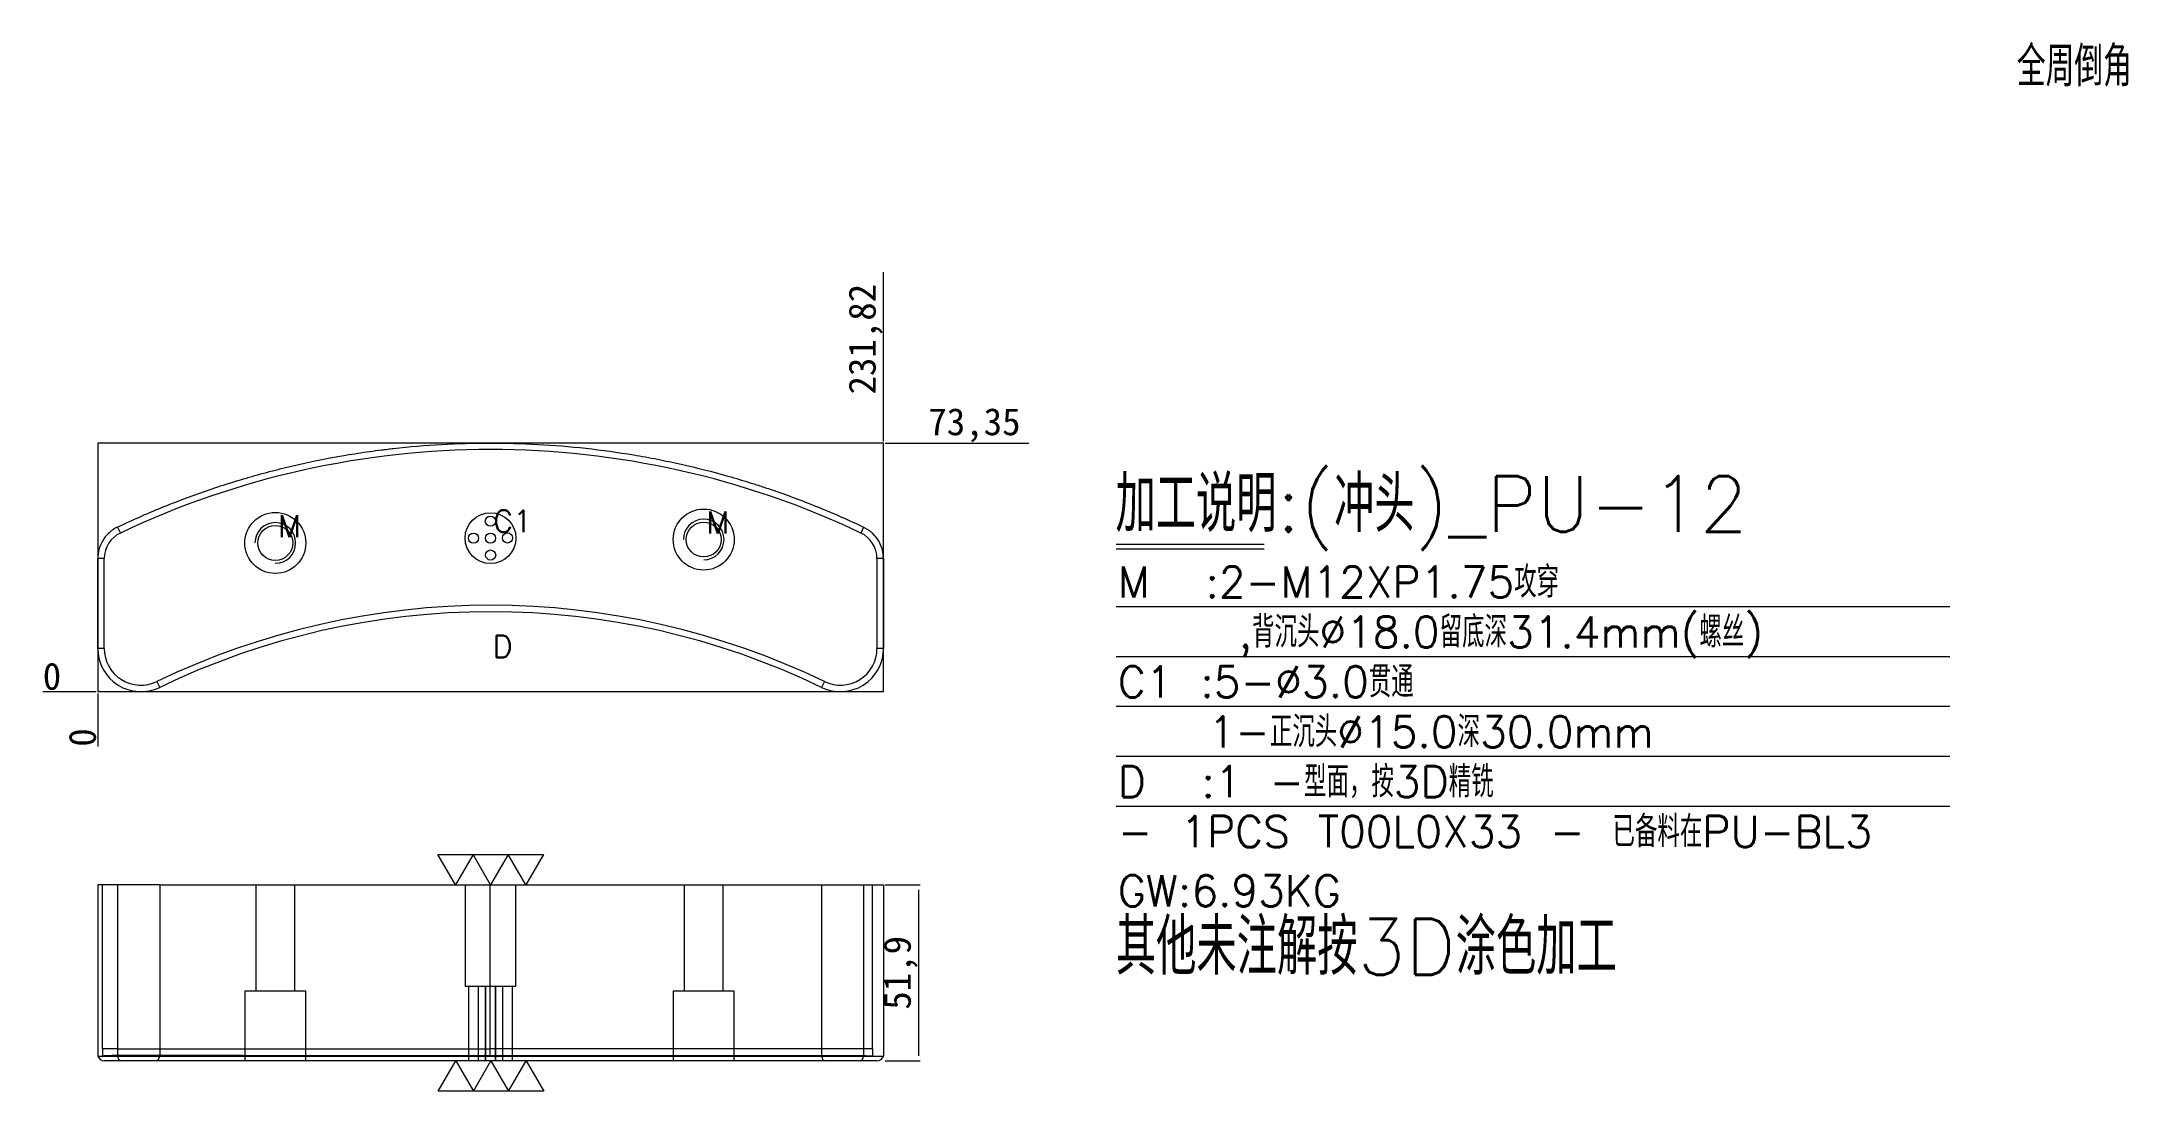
# Model space of a CAD drawing. Header units: millimetres. Extents: x 16686 to 17301, y 53855 to 54165.
import ezdxf
from ezdxf.enums import TextEntityAlignment as Align

# ---------------------------------------------------------------- set-up
doc = ezdxf.new("R2010")
doc.units = ezdxf.units.MM
doc.linetypes.add('DASHED', pattern=[0])
for name, color, linetype in [('dim', 4, 'Continuous'), ('PUNCH', 2, 'Continuous'), ('PUNCH_W', 1, 'Continuous')]:
    doc.layers.add(name, color=color, linetype=linetype)
doc.styles.add('_PUG_ERP', font='txt')
doc.styles.add('chinesef_fs', font='txt.shx', dxfattribs={"bigfont": 'gbcbig.shx'})
doc.dimstyles.new('_PUG_ERP', dxfattribs={"dimtxt": 8, "dimasz": 1.5, "dimexe": 0.5, "dimexo": 0.5, "dimgap": 0.5, "dimtad": 1, "dimtxsty": '_PUG_ERP', "dimblk": 'CLOSEDBLANK', "dimcen": 0, "dimclrd": 4, "dimclre": 4, "dimclrt": 3, "dimazin": 3, "dimtfac": 1, "dimtmove": 0, "dimatfit": 3, "dimldrblk": 'CLOSEDBLANK', "dimlwd": 9, "dimlwe": 9})

# ---------------------------------------------------------------- blocks, each defined once
blk = doc.blocks.new('*D733')
at = {"layer": 'Defpoints', "color": 0}
for p in [(16933.88, 54046.1), (16944.23, 54046.1), (16702.06, 53972.75)]:
    blk.add_point(p, dxfattribs=at)
at = {"layer": 'dim', "color": 4, "lineweight": 9}
for p, q in [((16934.38, 54046.1), (16938.23, 54046.1)), ((16938.23, 54046.1), (16941.23, 54046.1)), ((16941.23, 54046.1), (16976.73, 54046.1))]:
    blk.add_line(p, q, dxfattribs=at)
at = {"layer": 'dim', "color": 3, "lineweight": 13, "insert": (16960.73, 54051.37), "char_height": 8, "attachment_point": 5, "style": '_PUG_ERP'}
blk.add_mtext('73,35', dxfattribs=at)
blk = doc.blocks.new('_ClosedBlank')
blk = doc.blocks.new('*D734')
at = {"layer": 'Defpoints', "color": 0}
for p in [(16691.71, 53972.75), (16702.06, 53972.75), (16702.06, 53972.75)]:
    blk.add_point(p, dxfattribs=at)
at = {"layer": 'dim', "color": 4, "lineweight": 9}
blk.add_line((16701.56, 53972.75), (16685.88, 53972.75), dxfattribs=at)
at = {"layer": 'dim', "color": 3, "lineweight": 13, "insert": (16688.54, 53977.25), "char_height": 8, "attachment_point": 5, "style": '_PUG_ERP'}
blk.add_mtext('0', dxfattribs=at)
blk = doc.blocks.new('*D735')
at = {"layer": 'Defpoints', "color": 0}
for p in [(16702.06, 53972.75), (16702.06, 53972.75), (16702.06, 53962.4)]:
    blk.add_point(p, dxfattribs=at)
at = {"layer": 'dim', "color": 4, "lineweight": 9}
blk.add_line((16702.06, 53972.25), (16702.06, 53956.57), dxfattribs=at)
at = {"layer": 'dim', "color": 3, "lineweight": 13, "insert": (16697.56, 53959.24), "char_height": 8, "attachment_point": 5, "rotation": 90, "style": '_PUG_ERP'}
blk.add_mtext('0', dxfattribs=at)
blk = doc.blocks.new('*D736')
at = {"layer": 'Defpoints', "color": 0}
for p in [(16933.88, 54056.45), (16933.88, 54046.1), (16702.06, 53972.75)]:
    blk.add_point(p, dxfattribs=at)
at = {"layer": 'dim', "color": 4, "lineweight": 9}
for p, q in [((16933.88, 54053.45), (16933.88, 54096.57)), ((16933.88, 54050.45), (16933.88, 54053.45)), ((16933.88, 54046.6), (16933.88, 54050.45))]:
    blk.add_line(p, q, dxfattribs=at)
at = {"layer": 'dim', "color": 3, "lineweight": 13, "insert": (16928.62, 54076.76), "char_height": 8, "attachment_point": 5, "rotation": 90, "style": '_PUG_ERP'}
blk.add_mtext('231,82', dxfattribs=at)
blk = doc.blocks.new('*D737')
at = {"layer": 'Defpoints', "color": 0}
for p in [(16933.88, 53915.75), (16933.88, 53863.85), (16944.23, 53863.85)]:
    blk.add_point(p, dxfattribs=at)
at = {"layer": 'dim', "color": 4, "lineweight": 9}
for p, q in [((16934.38, 53915.75), (16944.73, 53915.75)), ((16944.23, 53914.25), (16944.23, 53865.35)), ((16934.38, 53863.85), (16944.73, 53863.85))]:
    blk.add_line(p, q, dxfattribs=at)
at = {"layer": 'dim', "color": 3, "lineweight": 13, "insert": (16938.97, 53889.8), "char_height": 8, "attachment_point": 5, "rotation": 90, "style": '_PUG_ERP'}
blk.add_mtext('51,9', dxfattribs=at)

msp = doc.modelspace()

# ---------------------------------------------------------------- linework, layer by layer
at = {"layer": 'dim', "color": 8, "linetype": 'Continuous', "lineweight": 13}
for p, q in [((17002.548, 54016.279), (17046.207, 54016.279)), ((17002.548, 54014.907), (17046.207, 54014.907)), ((17002.548, 53997.893), (17248.58, 53997.893)), ((17002.548, 53983.167), (17248.58, 53983.167)), ((17002.548, 53983.167), (17248.58, 53983.167)), ((17002.548, 53968.441), (17248.58, 53968.441)), ((17002.548, 53953.715), (17248.58, 53953.715)), ((17002.548, 53938.988), (17248.58, 53938.988))]:
    msp.add_line(p, q, dxfattribs=at)
at = {"layer": 'dim', "color": 252, "linetype": 'DASHED', "lineweight": 13, "ltscale": 0.2}
msp.add_lwpolyline([(16702.06, 53972.752), (16933.881, 53972.752), (16933.881, 54046.104), (16702.06, 54046.104)], close=True, dxfattribs=at)
at = {"layer": 'dim', "lineweight": 13}
for points in [[(16833.559, 53924.749), (16828.363, 53915.749), (16823.166, 53924.749), (16817.97, 53915.749), (16812.774, 53924.749), (16807.578, 53915.749), (16802.382, 53924.749), (16833.559, 53924.749)], [(16802.477, 53854.853), (16807.673, 53863.853), (16812.869, 53854.853), (16818.065, 53863.853), (16823.262, 53854.853), (16828.458, 53863.853), (16833.654, 53854.853), (16802.477, 53854.853)]]:
    msp.add_lwpolyline(points, close=True, dxfattribs=at)
at = {"layer": 'PUNCH', "color": 155, "linetype": 'DASHED', "lineweight": 13, "ltscale": 0.444502}
for p, q in [((16707.887, 54021.322), (16708.721, 54019.565)), ((16928.039, 54021.291), (16927.22, 54019.565)), ((16703.968, 54012.047), (16702.06, 54012.047)), ((16703.968, 53985.482), (16703.968, 54012.047)), ((16931.973, 54012.047), (16931.973, 53985.482)), ((16933.881, 54012.047), (16931.973, 54012.047)), ((16703.968, 53985.482), (16702.06, 53985.482)), ((16933.881, 53985.482), (16931.973, 53985.482)), ((16719.49, 53975.734), (16720.318, 53974.015)), ((16916.451, 53975.734), (16915.622, 53974.015)), ((16703.416, 53867.349), (16703.416, 53915.749)), ((16930.646, 53867.349), (16930.646, 53915.749)), ((16703.416, 53867.349), (16703.416, 53865.249)), ((16930.646, 53867.349), (16930.646, 53865.249))]:
    msp.add_line(p, q, dxfattribs=at)
at = {"layer": 'PUNCH', "color": 223, "linetype": 'Continuous', "lineweight": 13}
for p, q in [((16720.318, 53915.749), (16702.06, 53915.749)), ((16720.318, 53915.749), (16915.622, 53915.749)), ((16915.622, 53915.749), (16933.881, 53915.749))]:
    msp.add_line(p, q, dxfattribs=at)
at = {"layer": 'PUNCH', "color": 155, "linetype": 'Continuous', "lineweight": 13}
for p, q in [((16720.318, 53915.749), (16720.318, 53865.249)), ((16915.622, 53915.749), (16915.622, 53865.249))]:
    msp.add_line(p, q, dxfattribs=at)
at = {"layer": 'PUNCH', "color": 223, "linetype": 'DASHED', "lineweight": 13, "ltscale": 0.444502}
for p, q in [((16748.683, 53915.749), (16748.683, 53884.349)), ((16760.19, 53884.349), (16760.19, 53915.749)), ((16810.43, 53915.749), (16810.43, 53885.749)), ((16825.43, 53885.749), (16825.43, 53915.749)), ((16875.082, 53915.749), (16875.082, 53884.349)), ((16886.589, 53884.349), (16886.589, 53915.749)), ((16745.436, 53884.349), (16745.436, 53863.849)), ((16763.436, 53884.349), (16745.436, 53884.349)), ((16745.436, 53884.349), (16745.436, 53884.349)), ((16763.436, 53863.849), (16763.436, 53884.349)), ((16825.43, 53885.749), (16810.43, 53885.749)), ((16811.431, 53885.749), (16811.431, 53863.849)), ((16814.431, 53863.849), (16814.431, 53885.749)), ((16816.39, 53885.749), (16816.39, 53863.849)), ((16816.43, 53885.749), (16816.43, 53863.849)), ((16816.471, 53885.749), (16816.471, 53863.849)), ((16819.39, 53863.849), (16819.39, 53885.749)), ((16819.43, 53863.849), (16819.43, 53885.749)), ((16819.471, 53863.849), (16819.471, 53885.749)), ((16821.43, 53885.749), (16821.43, 53863.849)), ((16824.43, 53863.849), (16824.43, 53885.749)), ((16871.836, 53884.349), (16871.836, 53863.849)), ((16889.836, 53884.349), (16871.836, 53884.349)), ((16871.836, 53884.349), (16871.836, 53884.349)), ((16889.836, 53863.849), (16889.836, 53884.349))]:
    msp.add_line(p, q, dxfattribs=at)
at = {"layer": 'PUNCH', "color": 2, "linetype": 'Continuous', "lineweight": 13}
for p, q in [((16702.06, 53865.249), (16720.318, 53865.249)), ((16720.318, 53865.249), (16915.622, 53865.249)), ((16915.622, 53865.249), (16933.881, 53865.249)), ((16719.49, 53863.849), (16703.968, 53863.849)), ((16916.451, 53863.849), (16719.49, 53863.849)), ((16931.973, 53863.849), (16916.451, 53863.849))]:
    msp.add_line(p, q, dxfattribs=at)
at = {"layer": 'PUNCH', "color": 30, "linetype": 'DASHED', "lineweight": 13, "ltscale": 0.444502}
for centre in [(16754.436, 54016.622), (16880.836, 54017.636)]:
    msp.add_circle(centre, 9, dxfattribs=at)
at = {"layer": 'PUNCH', "color": 42, "linetype": 'Continuous', "lineweight": 13}
for centre, radius in [((16817.93, 54018.058), 7.5), ((16812.931, 54018.017), 1.5), ((16817.89, 54023.057), 1.5), ((16817.93, 54018.058), 1.5), ((16822.93, 54018.098), 1.5), ((16817.971, 54013.058), 1.5)]:
    msp.add_circle(centre, radius, dxfattribs=at)
at = {"layer": 'PUNCH', "color": 30, "linetype": 'Continuous', "lineweight": 13, "ltscale": 0.578201}
for centre in [(16754.436, 54016.622), (16880.836, 54017.636)]:
    msp.add_circle(centre, 5.15, dxfattribs=at)
at = {"layer": 'PUNCH', "color": 155, "linetype": 'DASHED', "lineweight": 13, "ltscale": 0.444502}
for centre, radius, start, end in [((16817.97, 53789.42), 254.759, 64.60637, 115.39363), ((16712.289, 54012.047), 8.322, 115.39363, 180), ((16923.651, 54012.047), 8.322, 0, 64.60637), ((16817.97, 53771.506), 226.732, 64.25626, 115.74374), ((16714.789, 53985.482), 10.822, 180, 295.74374), ((16921.151, 53985.482), 10.822, 244.25626, 0)]:
    msp.add_arc(centre, radius, start, end, dxfattribs=at)
at = {"layer": 'PUNCH', "color": 30, "linetype": 'DASHED', "lineweight": 13, "ltscale": 0.2}
for centre in [(16754.436, 54016.622), (16880.836, 54017.636)]:
    msp.add_arc(centre, 6, 270, 180, dxfattribs=at)
at = {"layer": 'PUNCH', "color": 2, "linetype": 'Continuous', "lineweight": 13}
for centre, start, end in [((16703.968, 53865.849), 197.457603, 270), ((16931.973, 53865.849), 270, 342.542397)]:
    msp.add_arc(centre, 2, start, end, dxfattribs=at)
at = {"layer": 'PUNCH', "color": 2, "linetype": 'DASHED', "lineweight": 13, "ltscale": 0.444502}
for centre, start_param, end_param in [((16708.721, 53865.849), 4.9479437, 6.2831853), ((16927.22, 53865.849), 0, 1.271326)]:
    msp.add_ellipse(centre, major_axis=(0, -2), ratio=0.428835, start_param=start_param, end_param=end_param, dxfattribs=at)
at = {"layer": 'PUNCH', "color": 2, "linetype": 'Continuous', "lineweight": 13}
for centre, start_param, end_param in [((16719.49, 53865.849), 0, 1.2661037), ((16916.451, 53865.849), 5.0170816, 6.2831853)]:
    msp.add_ellipse(centre, major_axis=(0, -2), ratio=0.434347, start_param=start_param, end_param=end_param, dxfattribs=at)
at = {"layer": 'PUNCH', "color": 155, "linetype": 'DASHED', "lineweight": 13, "ltscale": 0.444502}
for points, degree in [([(16707.887, 53915.749), (16707.887, 53867.349)], 1), ([(16817.686, 53915.749), (16817.686, 53867.349)], 1), ([(16928.039, 53915.749), (16928.039, 53867.349)], 1), ([(16707.887, 53867.349), (16707.887, 53865.383)], 1), ([(16817.686, 53867.349), (16817.686, 53866.669), (16817.686, 53865.989), (16817.686, 53865.308)], 3), ([(16928.039, 53867.349), (16928.039, 53866.653), (16928.039, 53865.956), (16928.039, 53865.259)], 3)]:
    msp.add_open_spline(points, degree=degree, dxfattribs=at)
for points, knots in [([(16705.75, 53867.349), (16705.737, 53867.349), (16705.71, 53867.349), (16705.668, 53867.349), (16705.623, 53867.349), (16705.574, 53867.349), (16705.522, 53867.349), (16705.467, 53867.349), (16705.409, 53867.349), (16705.348, 53867.349), (16705.284, 53867.349), (16705.217, 53867.349), (16705.147, 53867.349), (16705.034, 53867.349), (16704.889, 53867.349), (16704.722, 53867.349), (16704.581, 53867.349), (16704.465, 53867.349), (16704.368, 53867.349), (16704.282, 53867.349), (16704.199, 53867.349), (16704.119, 53867.349), (16704.042, 53867.349), (16703.968, 53867.349), (16703.897, 53867.349), (16703.828, 53867.349), (16703.762, 53867.349), (16703.698, 53867.349), (16703.637, 53867.349), (16703.579, 53867.349), (16703.522, 53867.349), (16703.468, 53867.349), (16703.433, 53867.349), (16703.416, 53867.349)], [0, 0, 0, 0, 0.0137613, 0.028801, 0.0451195, 0.0627178, 0.0815971, 0.1017586, 0.1232041, 0.1459357, 0.1699533, 0.1952467, 0.2218106, 0.2496394, 0.3258711, 0.3931025, 0.4514406, 0.5009596, 0.5393669, 0.5770195, 0.6139244, 0.6500876, 0.6855146, 0.7202099, 0.7541775, 0.7874206, 0.8199421, 0.8517439, 0.8828279, 0.913195, 0.9428459, 0.971781, 1, 1, 1, 1]), ([(16707.887, 53867.349), (16707.871, 53867.349), (16707.839, 53867.349), (16707.792, 53867.349), (16707.745, 53867.349), (16707.698, 53867.349), (16707.65, 53867.349), (16707.603, 53867.349), (16707.556, 53867.349), (16707.509, 53867.349), (16707.462, 53867.349), (16707.415, 53867.349), (16707.367, 53867.349), (16707.32, 53867.349), (16707.273, 53867.349), (16707.226, 53867.349), (16707.179, 53867.349), (16707.132, 53867.349), (16707.085, 53867.349), (16707.038, 53867.349), (16706.992, 53867.349), (16706.945, 53867.349), (16706.898, 53867.349), (16706.851, 53867.349), (16706.804, 53867.349), (16706.751, 53867.349), (16706.691, 53867.349), (16706.623, 53867.349), (16706.555, 53867.349), (16706.485, 53867.349), (16706.415, 53867.349), (16706.344, 53867.349), (16706.272, 53867.349), (16706.199, 53867.349), (16706.126, 53867.349), (16706.052, 53867.349), (16705.977, 53867.349), (16705.902, 53867.349), (16705.826, 53867.349), (16705.775, 53867.349), (16705.75, 53867.349)], [0, 0, 0, 0, 0.0205697, 0.0411857, 0.0618485, 0.0825586, 0.1033166, 0.124123, 0.1449783, 0.1658832, 0.1868381, 0.2078437, 0.2289006, 0.2500093, 0.2711705, 0.2923848, 0.3136527, 0.334975, 0.3563523, 0.3777853, 0.3992745, 0.4208207, 0.4424246, 0.4640868, 0.4858081, 0.5075892, 0.5387818, 0.5706022, 0.6030533, 0.6361279, 0.6698019, 0.7040748, 0.7389478, 0.7744222, 0.8104996, 0.8471817, 0.8844705, 0.9223682, 0.9608771, 1, 1, 1, 1]), ([(16707.887, 53867.349), (16711.772, 53867.349), (16715.703, 53867.349), (16723.648, 53867.349), (16727.662, 53867.349), (16735.763, 53867.349), (16739.849, 53867.349), (16748.085, 53867.349), (16752.234, 53867.349), (16756.409, 53867.349)], [0, 0, 0, 0, 0.25, 0.25, 0.5, 0.5, 0.75, 0.75, 1, 1, 1, 1]), ([(16756.409, 53867.349), (16761.415, 53867.349), (16766.459, 53867.349), (16776.603, 53867.349), (16781.703, 53867.349), (16791.941, 53867.349), (16797.078, 53867.349), (16807.373, 53867.349), (16812.529, 53867.349), (16817.686, 53867.349)], [0, 0, 0, 0, 0.25, 0.25, 0.5, 0.5, 0.75, 0.75, 1, 1, 1, 1]), ([(16928.039, 53867.349), (16925.857, 53867.349), (16922.564, 53867.349), (16919.246, 53867.349), (16917.028, 53867.349), (16915.916, 53867.349), (16913.687, 53867.349), (16912.569, 53867.349), (16910.329, 53867.349), (16909.206, 53867.349), (16905.833, 53867.349), (16903.578, 53867.349), (16892.271, 53867.349), (16883.129, 53867.349), (16869.278, 53867.349), (16864.638, 53867.349), (16858.809, 53867.349), (16857.642, 53867.349), (16855.304, 53867.349), (16854.134, 53867.349), (16851.791, 53867.349), (16850.03, 53867.349), (16848.268, 53867.349), (16847.092, 53867.349), (16846.504, 53867.349), (16836.503, 53867.349), (16827.093, 53867.349), (16817.686, 53867.349)], [0, 0, 0, 0, 0.0625, 0.09375, 0.09375, 0.125, 0.125, 0.15625, 0.15625, 0.1875, 0.1875, 0.25, 0.25, 0.5, 0.5, 0.625, 0.625, 0.65625, 0.65625, 0.6875, 0.6875, 0.71875, 0.734375, 0.734375, 0.75, 0.75, 1, 1, 1, 1]), ([(16930.646, 53867.349), (16930.634, 53867.349), (16930.608, 53867.349), (16930.568, 53867.349), (16930.524, 53867.349), (16930.477, 53867.349), (16930.426, 53867.349), (16930.372, 53867.349), (16930.313, 53867.349), (16930.251, 53867.349), (16930.186, 53867.349), (16930.116, 53867.349), (16930.042, 53867.349), (16929.965, 53867.349), (16929.883, 53867.349), (16929.797, 53867.349), (16929.707, 53867.349), (16929.613, 53867.349), (16929.514, 53867.349), (16929.41, 53867.349), (16929.302, 53867.349), (16929.194, 53867.349), (16929.086, 53867.349), (16928.981, 53867.349), (16928.877, 53867.349), (16928.776, 53867.349), (16928.676, 53867.349), (16928.579, 53867.349), (16928.483, 53867.349), (16928.39, 53867.349), (16928.299, 53867.349), (16928.211, 53867.349), (16928.124, 53867.349), (16928.067, 53867.349), (16928.039, 53867.349)], [0, 0, 0, 0, 0.0159173, 0.0332314, 0.0519421, 0.0720489, 0.0935516, 0.1164499, 0.1407435, 0.1664322, 0.1935155, 0.2219933, 0.2518654, 0.2831316, 0.3157917, 0.3498457, 0.3852936, 0.4221355, 0.4603717, 0.5000025, 0.5420511, 0.5831233, 0.6232198, 0.6623412, 0.7004881, 0.7376609, 0.7738598, 0.8090852, 0.8433372, 0.8766161, 0.9089218, 0.9402544, 0.9706138, 1, 1, 1, 1])]:
    msp.add_open_spline(points, degree=3, knots=knots, dxfattribs=at)
at = {"layer": 'PUNCH', "color": 2, "linetype": 'DASHED', "lineweight": 13, "ltscale": 0.444502}
for points, knots in [([(16707.887, 53865.383), (16707.699, 53865.383), (16707.331, 53865.381), (16706.8, 53865.373), (16706.294, 53865.36), (16705.812, 53865.343), (16705.354, 53865.323), (16704.917, 53865.303), (16704.503, 53865.283), (16704.113, 53865.265), (16703.748, 53865.253), (16703.524, 53865.249), (16703.416, 53865.249)], [0, 0, 0, 0, 0.1012822, 0.2021913, 0.3017725, 0.3999048, 0.4985026, 0.5975887, 0.6971948, 0.7973642, 0.8977835, 1, 1, 1, 1]), ([(16817.686, 53865.308), (16815.909, 53865.309), (16812.283, 53865.312), (16806.626, 53865.315), (16800.754, 53865.319), (16794.672, 53865.323), (16788.383, 53865.327), (16781.895, 53865.331), (16775.212, 53865.335), (16768.342, 53865.34), (16761.294, 53865.345), (16754.077, 53865.35), (16749.159, 53865.353), (16744.193, 53865.357), (16741.686, 53865.358), (16736.626, 53865.362), (16734.074, 53865.364), (16728.929, 53865.367), (16726.337, 53865.369), (16721.118, 53865.373), (16718.492, 53865.375), (16713.209, 53865.379), (16710.554, 53865.381), (16707.887, 53865.383)], [0, 0, 0, 0, 0.0625, 0.125, 0.1875, 0.25, 0.3125, 0.375, 0.4375, 0.5, 0.5625, 0.625, 0.6875, 0.6875, 0.75, 0.75, 0.8125, 0.8125, 0.875, 0.875, 0.9375, 0.9375, 1, 1, 1, 1]), ([(16928.039, 53865.259), (16923.725, 53865.26), (16919.357, 53865.262), (16910.525, 53865.265), (16906.061, 53865.266), (16897.053, 53865.27), (16892.509, 53865.271), (16883.354, 53865.275), (16878.743, 53865.277), (16869.47, 53865.281), (16864.807, 53865.283), (16855.445, 53865.288), (16850.745, 53865.29), (16841.322, 53865.295), (16836.599, 53865.298), (16827.145, 53865.303), (16822.414, 53865.306), (16817.686, 53865.309)], [0, 0, 0, 0, 0.125, 0.125, 0.25, 0.25, 0.375, 0.375, 0.5, 0.5, 0.625, 0.625, 0.75, 0.75, 0.875, 0.875, 1, 1, 1, 1]), ([(16930.646, 53865.249), (16930.506, 53865.249), (16930.224, 53865.25), (16929.793, 53865.252), (16929.367, 53865.255), (16928.94, 53865.257), (16928.501, 53865.259), (16928.197, 53865.259), (16928.039, 53865.259)], [0, 0, 0, 0, 0.1809656, 0.3546008, 0.5191748, 0.6765465, 0.8343533, 1, 1, 1, 1])]:
    msp.add_open_spline(points, degree=3, knots=knots, dxfattribs=at)
at = {"layer": 'PUNCH_W', "color": 1, "linetype": 'Continuous', "lineweight": 13}
for p, q in [((16702.06, 53985.482), (16702.06, 54012.047)), ((16933.881, 54012.047), (16933.881, 53985.482)), ((16702.06, 53915.749), (16702.06, 53865.249)), ((16933.881, 53915.749), (16933.881, 53865.249))]:
    msp.add_line(p, q, dxfattribs=at)
for centre, radius, start, end in [((16923.651, 54012.047), 10.23, 0, 46.857924), ((16712.289, 54012.047), 10.23, 150.163406, 180), ((16817.97, 53771.506), 224.824, 64.25626, 115.74374), ((16714.789, 53985.482), 12.73, 180, 295.74374), ((16921.151, 53985.482), 12.73, 244.25626, 0)]:
    msp.add_arc(centre, radius, start, end, dxfattribs=at)
for points, knots in [([(16707.887, 54021.322), (16710.028, 54022.338), (16714.332, 54024.307), (16718.679, 54026.153), (16725.232, 54028.83), (16729.644, 54030.491), (16738.552, 54033.569), (16743.049, 54034.986), (16749.859, 54036.926), (16753.28, 54037.85), (16757.299, 54038.847), (16759.028, 54039.257), (16759.893, 54039.458), (16760.182, 54039.525), (16760.759, 54039.658), (16761.048, 54039.724), (16765.959, 54040.834), (16770.603, 54041.749), (16777.603, 54042.929), (16781.111, 54043.47), (16785.219, 54044.017), (16786.983, 54044.233), (16788.159, 54044.373), (16788.748, 54044.441), (16794.046, 54045.035), (16803.481, 54045.829), (16812.946, 54046.1), (16817.686, 54046.104)], [0, 0, 0, 0, 0.0625, 0.125, 0.125, 0.25, 0.25, 0.375, 0.375, 0.4375, 0.46875, 0.484375, 0.484375, 0.4921875, 0.4921875, 0.5, 0.5, 0.625, 0.625, 0.6875, 0.71875, 0.734375, 0.734375, 0.75, 0.75, 0.875, 1, 1, 1, 1]), ([(16817.686, 54046.104), (16827.213, 54046.113), (16836.683, 54045.593), (16850.804, 54044.035), (16855.497, 54043.385), (16862.516, 54042.214), (16866.02, 54041.579), (16870.099, 54040.752), (16871.845, 54040.379), (16872.717, 54040.19), (16873.008, 54040.126), (16873.59, 54039.998), (16873.88, 54039.933), (16878.817, 54038.824), (16883.428, 54037.654), (16890.291, 54035.706), (16893.709, 54034.685), (16897.673, 54033.41), (16899.367, 54032.845), (16900.496, 54032.465), (16901.059, 54032.273), (16906.125, 54030.526), (16915.03, 54027.175), (16923.736, 54023.334), (16928.039, 54021.291)], [0, 0, 0, 0, 0.25, 0.25, 0.375, 0.375, 0.4375, 0.46875, 0.484375, 0.484375, 0.4921875, 0.4921875, 0.5, 0.5, 0.625, 0.625, 0.6875, 0.71875, 0.734375, 0.734375, 0.75, 0.75, 0.875, 1, 1, 1, 1]), ([(16707.887, 54021.322), (16707.416, 54021.098), (16706.966, 54020.84), (16706.429, 54020.472), (16706.323, 54020.396), (16706.115, 54020.241), (16706.012, 54020.162), (16705.709, 54019.917), (16705.513, 54019.747), (16705.277, 54019.524), (16705.23, 54019.478), (16705.137, 54019.387), (16704.999, 54019.25), (16704.866, 54019.109), (16704.605, 54018.822), (16704.439, 54018.625), (16703.963, 54018.017), (16703.675, 54017.588), (16703.416, 54017.137)], [0, 0, 0, 0, 0.25, 0.25, 0.3125, 0.3125, 0.375, 0.375, 0.5, 0.5, 0.53125, 0.53125, 0.5625, 0.625, 0.625, 0.75, 0.75, 1, 1, 1, 1]), ([(16928.039, 54021.291), (16928.278, 54021.178), (16928.512, 54021.055), (16928.855, 54020.858), (16928.968, 54020.79), (16929.191, 54020.65), (16929.302, 54020.578), (16929.629, 54020.354), (16929.842, 54020.197), (16930.254, 54019.865), (16930.453, 54019.692), (16930.646, 54019.511)], [0, 0, 0, 0, 0.25, 0.25, 0.375, 0.375, 0.5, 0.5, 0.75, 0.75, 1, 1, 1, 1])]:
    msp.add_open_spline(points, degree=3, knots=knots, dxfattribs=at)

# ---------------------------------------------------------------- texts
at = {"layer": 'dim', "lineweight": 13, "style": 'chinesef_fs'}
msp.add_text('全周倒角', height=11.7845, dxfattribs=at).set_placement((17285.273, 54157.871), align=Align.MIDDLE)
at = {"layer": 'dim', "color": 4, "lineweight": 13, "style": 'chinesef_fs'}
for s, height, p in [('加工说明:(冲头)_PU-12', 16.5, (17002.343, 54019.867)), ('M', 6.5, (16755.273, 54018.376)), ('C1', 6.5, (16818.737, 54019.797)), ('M', 6.5, (16881.673, 54019.391)), ('M  :2-M12XP1.75攻穿', 9.2, (17003.036, 54000.501)), ('    ,背沉头%%c18.0留底深31.4mm(螺丝)', 9.2, (17003.036, 53985.775)), ('D', 6.5, (16818.628, 53982.85)), ('C1 :5-%%c3.0贯通', 9.2, (17003.036, 53971.048)), ('   1-正沉头%%c15.0深30.0mm', 9.2, (17003.036, 53956.322)), ('D  :1 -型面，按3D精铣', 9.2, (17003.036, 53941.596)), ('- 1PCS T00L0X33 - 已备料在PU-BL3 ', 9.2, (17003.036, 53926.87)), ('GW:6.93KG ', 9.2, (17003.036, 53909.399))]:
    msp.add_text(s, height=height, dxfattribs=at).set_placement(p)
at = {"layer": 'dim', "color": 21, "lineweight": 13, "style": 'chinesef_fs'}
msp.add_text('其他未注解按3D涂色加工', height=16.5, dxfattribs=at).set_placement((17002.477, 53889.233))

# ---------------------------------------------------------------- dimensions: what is measured, and where the dimension line sits
at = {"layer": 'dim', "lineweight": 13}
for feature_location, offset, dtype, origin, picture, middle in [((16933.881, 54046.104), (0, 10.35), 1, (16702.06, 53972.752), '*D736', (16928.619, 54076.764)), ((16933.881, 54046.104), (10.35, 0), 0, (16702.06, 53972.752), '*D733', (16960.731, 54051.366)), ((16702.059708615, 53972.75195375), (-10.35, 0), 0, (16702.059708615, 53972.75195375), '*D734', (16688.543041948, 53977.25195375)), ((16702.059708615, 53972.75195375), (0, -10.35), 1, (16702.059708615, 53972.75195375), '*D735', (16697.559708615, 53959.235287083))]:
    dim = msp.add_ordinate_dim(feature_location=feature_location, offset=offset, dtype=dtype, origin=origin, dimstyle='_PUG_ERP', dxfattribs=at)
    dim.commit()
    dim.dimension.update_dxf_attribs({"geometry": picture, "text_midpoint": middle})
dim = msp.add_linear_dim(base=(16944.231, 53863.849), p1=(16933.881, 53915.749), p2=(16933.881, 53863.849), angle=90, dimstyle='_PUG_ERP', dxfattribs=at)
dim.commit()
dim.dimension.update_dxf_attribs({"geometry": '*D737', "text_midpoint": (16938.969, 53889.799)})

doc.saveas('drawing.dxf')
